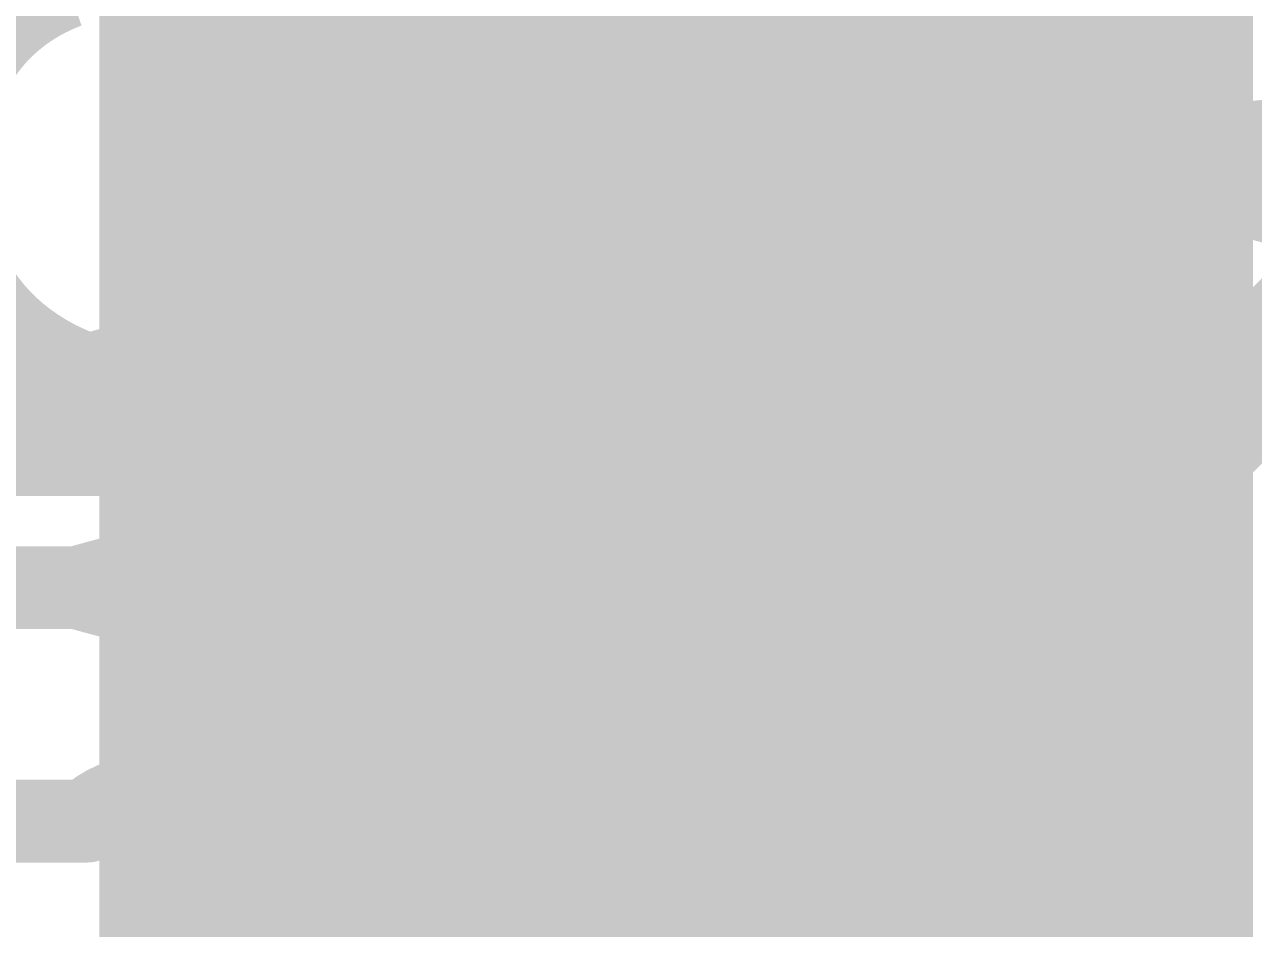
# Model space of a CAD drawing. Header units: inches. Extents: x -0.1 to 94.8, y -0.8 to 67.1.
# Drawn here: x 29.636 to 31.982, y 47.359 to 49.085 of the extents above; entities that cross this region are included whole.
import ezdxf

# ---------------------------------------------------------------- set-up
doc = ezdxf.new("R2010")
doc.units = ezdxf.units.IN
for name, color, linetype in [('Board Layer Stack Bottom Solder', 6, 'Continuous'), ('Bottom Assembly', 56, 'Continuous'), ('Bottom Layer', 5, 'Continuous'), ('Bottom Paste', 16, 'Continuous'), ('Layer 2', 16, 'Continuous'), ('Mechanical 13', 56, 'Continuous'), ('Mechanical 16', 56, 'Continuous'), ('Top Overlay', 2, 'Continuous')]:
    doc.layers.add(name, color=color, linetype=linetype)
doc.styles.add('Arial', font='', dxfattribs={"height": 0.2})
doc.styles.get('Arial').set_extended_font_data('Arial')

# ---------------------------------------------------------------- blocks, each defined once
blk = doc.blocks.new('1210C_30')
at = {"layer": 'Mechanical 13'}
blk.add_lwpolyline([(-1.59999934, -1.25000004, 0.1999996, 0.1999996, 0), (1.59999934, -1.25000004, 0.1999996, 0.1999996, 0)], format="xyseb", dxfattribs=at)
at = {"layer": 'Mechanical 16'}
for points in [[(0, 0.499999, 0.0999998, 0.0999998, 0), (0, -0.499999, 0.0999998, 0.0999998, 0)], [(-0.499999, 0, 0.0999998, 0.0999998, 0), (0.499999, 0, 0.0999998, 0.0999998, 0)]]:
    blk.add_lwpolyline(points, format="xyseb", dxfattribs=at)
for points in [[(-0.02499868, 0.499999, 0.0499999, 0.0499999, 1), (0.02499868, 0.499999, 0.0499999, 0.0499999, 1)], [(-0.5249976799999999, 0, 0.0499999, 0.0499999, 1), (-0.47500032, 0, 0.0499999, 0.0499999, 1)], [(0.47500032, 0, 0.0499999, 0.0499999, 1), (0.5249976799999999, 0, 0.0499999, 0.0499999, 1)], [(-0.02499868, -0.499999, 0.0499999, 0.0499999, 1), (0.02499868, -0.499999, 0.0499999, 0.0499999, 1)]]:
    blk.add_lwpolyline(points, format="xyseb", close=True, dxfattribs=at)
at = {"layer": 'Top Overlay'}
for points in [[(0, 0.9249994199999999, 0.1499997, 0.1499997, 0), (0, 0, 0.1499997, 0.1499997, 0)], [(0, 0, 0.1499997, 0.1499997, 0), (0, -0.9249994199999999, 0.1499997, 0.1499997, 0)], [(-0.75000104, -1.27500126, 0.1499997, 0.1499997, 0), (0.75000104, -1.27500126, 0.1499997, 0.1499997, 0)]]:
    blk.add_lwpolyline(points, format="xyseb", dxfattribs=at)
for points in [[(-0.03750056, 0, 0.07499858, 0.07499858, 1), (0.03750056, 0, 0.07499858, 0.07499858, 1)], [(-0.03750056, 0, 0.07499858, 0.07499858, 1), (0.03750056, 0, 0.07499858, 0.07499858, 1)], [(-0.03750056, -0.9249994199999999, 0.07499858, 0.07499858, 1), (0.03750056, -0.9249994199999999, 0.07499858, 0.07499858, 1)], [(-0.7875015999999999, -1.27500126, 0.07499858, 0.07499858, 1), (-0.7125004799999999, -1.27500126, 0.07499858, 0.07499858, 1)], [(0.7125004799999999, -1.27500126, 0.07499858, 0.07499858, 1), (0.7875015999999999, -1.27500126, 0.07499858, 0.07499858, 1)]]:
    blk.add_lwpolyline(points, format="xyseb", close=True, dxfattribs=at)
at = {"layer": 'Bottom Assembly', "style": 'Arial'}
blk.add_text('C26', height=1.00000054, dxfattribs=at).set_placement((-1.27e-05, 0.01108202))
blk = doc.blocks.new('LQFP128_14_14_____________B_103')
at = {"layer": 'Board Layer Stack Bottom Solder'}
for points in [[(-9.101599779999999, -1.57339919), (-6.8983987, -1.57339919), (-6.8983987, -2.02659869), (-9.101599779999999, -2.02659869)], [(-9.101599779999999, -1.97340093), (-6.8983987, -1.97340093), (-6.8983987, -2.42660043), (-9.101599779999999, -2.42660043)], [(-9.101599779999999, -2.37340013), (-6.8983987, -2.37340013), (-6.8983987, -2.82659963), (-9.101599779999999, -2.82659963)], [(-9.101599779999999, -2.77339933), (-6.8983987, -2.77339933), (-6.8983987, -3.226598829999999), (-9.101599779999999, -3.226598829999999)], [(-9.101599779999999, -3.17340107), (-6.8983987, -3.17340107), (-6.8983987, -3.62660057), (-9.101599779999999, -3.62660057)], [(-9.101599779999999, -3.57340027), (-6.8983987, -3.57340027), (-6.8983987, -4.02659977), (-9.101599779999999, -4.02659977)]]:
    blk.add_hatch(color=6, dxfattribs=at).paths.add_polyline_path(points)
at = {"layer": 'Bottom Layer'}
for points in [[(-8.99999978, -2.07500093), (-6.9999987, -2.07500093), (-6.9999987, -2.32500043), (-8.99999978, -2.32500043)], [(-8.99999978, -2.47500013), (-6.9999987, -2.47500013), (-6.9999987, -2.72499963), (-8.99999978, -2.72499963)], [(-8.99999978, -2.87499933), (-6.9999987, -2.87499933), (-6.9999987, -3.12499883), (-8.99999978, -3.12499883)], [(-8.99999978, -3.27500107), (-6.9999987, -3.27500107), (-6.9999987, -3.52500057), (-8.99999978, -3.52500057)]]:
    blk.add_hatch(color=5, dxfattribs=at).paths.add_polyline_path(points)
at = {"layer": 'Bottom Paste'}
for points in [[(-8.99999978, -2.07500093), (-6.9999987, -2.07500093), (-6.9999987, -2.32500043), (-8.99999978, -2.32500043)], [(-8.99999978, -2.47500013), (-6.9999987, -2.47500013), (-6.9999987, -2.72499963), (-8.99999978, -2.72499963)], [(-8.99999978, -2.87499933), (-6.9999987, -2.87499933), (-6.9999987, -3.12499883), (-8.99999978, -3.12499883)], [(-8.99999978, -3.27500107), (-6.9999987, -3.27500107), (-6.9999987, -3.52500057), (-8.99999978, -3.52500057)]]:
    blk.add_hatch(color=16, dxfattribs=at).paths.add_polyline_path(points)
at = {"layer": 'Mechanical 13'}
blk.add_lwpolyline([(-7.00000124, -7.00000124, 0.11999976, 0.11999976, 0), (-7.00000124, 7.00000124, 0.11999976, 0.11999976, 0)], format="xyseb", dxfattribs=at)

msp = doc.modelspace()

# ---------------------------------------------------------------- hatches: boundary and pattern name
at = {"layer": 'Bottom Layer'}
for points in [[(31.91622775999999, 48.93499738), (31.94644614, 48.93573397999999), (32.00310083999999, 48.94161916), (32.0295397, 48.94676774), (32.05471872, 48.95338951999999), (32.0786379, 48.96148195999999), (32.10129723999999, 48.97104252), (32.12269928, 48.98207882), (32.14283894, 48.99458324), (32.16171876, 49.00856086), (32.11271962, 48.59142936), (32.09740088, 48.60920682), (32.08039812, 48.62511483999999), (32.06171388, 48.63914834), (32.04134816, 48.65131494), (32.01929842, 48.66160702), (31.9955672, 48.67002712), (31.9701545, 48.67657778), (31.94305778, 48.68125645999999), (31.91427958, 48.68406316), (31.88381736, 48.68500042)], [(29.7250485, 48.48899878), (29.8830492, 48.53195018), (29.8830492, 48.28804922), (29.7250485, 48.33100062)], [(29.7250485, 48.08899958), (29.8830492, 48.13195098), (29.8830492, 47.88805001999999), (29.7250485, 47.93100142)]]:
    msp.add_hatch(color=5, dxfattribs=at).paths.add_polyline_path(points)

# ---------------------------------------------------------------- linework, layer by layer
for points in [[(30.88000174, 48.8099989, 0.2499995, 0.2499995, 0), (32.31500014, 48.8099989, 0.2499995, 0.2499995, 0)], [(28.82410034, 48.4099997, 0.1580007, 0.1580007, 0), (30.88000174, 48.4099997, 0.1580007, 0.1580007, 0)], [(28.73210154, 48.0100005, 0.1580007, 0.1580007, 0), (30.88000174, 48.0100005, 0.1580007, 0.1580007, 0)], [(29.75500272, 47.56399936, 0.1580007, 0.1580007, -0.198912367379658), (29.86605406, 47.60999876, 0.1580007, 0.1580007, 0)], [(29.86605406, 47.60999876, 0.1580007, 0.1580007, 0), (30.88000174, 47.60999876, 0.1580007, 0.1580007, 0)], [(29.24638296, 47.56399936, 0.1580007, 0.1580007, 0), (29.75500272, 47.56399936, 0.1580007, 0.1580007, 0)]]:
    msp.add_lwpolyline(points, format="xyseb", dxfattribs=at)
for points in [[(30.8175025, 48.8099989, 0.12499848, 0.12499848, 1), (30.94250097999999, 48.8099989, 0.12499848, 0.12499848, 1)], [(30.8405022, 48.4099997, 0.07899908, 0.07899908, 1), (30.91950128, 48.4099997, 0.07899908, 0.07899908, 1)], [(30.8405022, 48.0100005, 0.07899908, 0.07899908, 1), (30.91950128, 48.0100005, 0.07899908, 0.07899908, 1)], [(29.82655451999999, 47.60999876, 0.07899908, 0.07899908, 1), (29.9055536, 47.60999876, 0.07899908, 0.07899908, 1)], [(29.82655451999999, 47.60999876, 0.07899908, 0.07899908, 1), (29.9055536, 47.60999876, 0.07899908, 0.07899908, 1)], [(30.8405022, 47.60999876, 0.07899908, 0.07899908, 1), (30.91950128, 47.60999876, 0.07899908, 0.07899908, 1)], [(29.71550318, 47.56399936, 0.07899908, 0.07899908, 1), (29.79450226, 47.56399936, 0.07899908, 0.07899908, 1)], [(29.71550318, 47.56399936, 0.07899908, 0.07899908, 1), (29.79450226, 47.56399936, 0.07899908, 0.07899908, 1)]]:
    msp.add_lwpolyline(points, format="xyseb", close=True, dxfattribs=at)
at = {"layer": 'Layer 2'}
msp.add_lwpolyline([(30.07999826, 46.5049997, 0.2499995, 0.2499995, 0), (32.3499988, 48.77500024, 0.2499995, 0.2499995, 0)], format="xyseb", dxfattribs=at)

# ---------------------------------------------------------------- block references
msp.add_blockref('LQFP128_14_14_____________B_103', (38.88000098, 51.00999958000001))
at = {"rotation": 90}
msp.add_blockref('1210C_30', (30.48, 48.26), dxfattribs=at)

doc.saveas('drawing.dxf')
